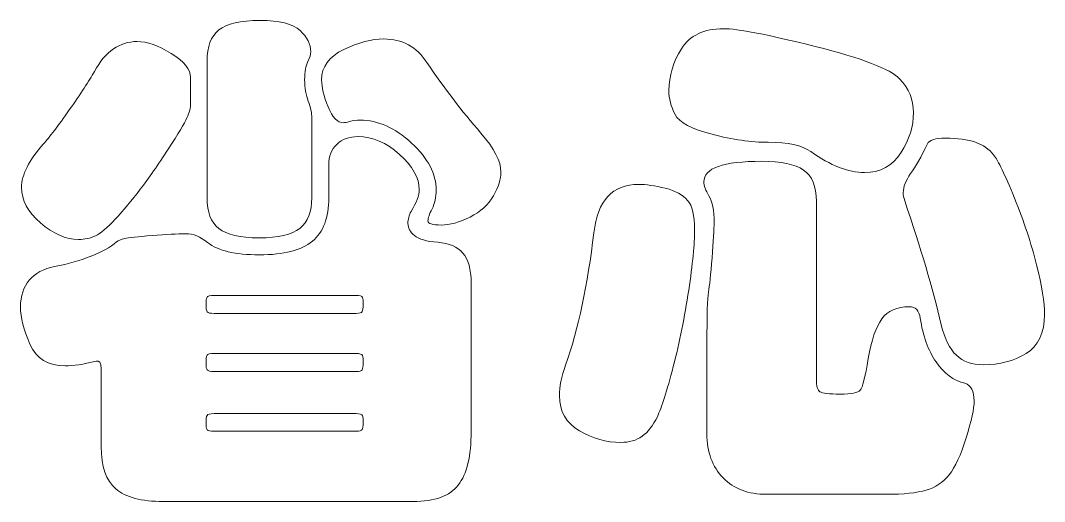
# Model space of a CAD drawing. Header units: millimetres. Extents: x -33522418 to 16198808, y -126322335 to -58690945.
# Drawn here: x -33248984.7 to -33248619.1, y -126307123.5 to -126306951.8 of the extents above; entities that cross this region are included whole.
import ezdxf

# ---------------------------------------------------------------- set-up
doc = ezdxf.new("R2010")
doc.units = ezdxf.units.MM
doc.header["$LTSCALE"] = 10
doc.layers.add('0-标注-主标', color=1, linetype='Continuous', lineweight=9)
doc.layers.add('其他物体', color=1, linetype='Continuous', lineweight=13)

# ---------------------------------------------------------------- blocks, each defined once
blk = doc.blocks.new('A$C5E9D489C')
at = {"layer": '其他物体', "color": 8}
for points, knots in [([(20728.48, 12695.79), (20728.48, 12691.63), (20727.29, 12688.61), (20724.91, 12686.74), (20724.91, 12686.74), (20722.53, 12684.86), (20718.53, 12683.93), (20712.9, 12683.93), (20712.9, 12683.93), (20707.28, 12683.93), (20703.3, 12684.84), (20700.97, 12686.66), (20700.97, 12686.66), (20698.64, 12688.49), (20697.47, 12691.53), (20697.47, 12695.79), (20697.47, 12695.79), (20697.47, 12695.79), (20697.47, 12736.22), (20697.47, 12736.22), (20697.47, 12736.22), (20697.47, 12740.48), (20698.64, 12743.54), (20700.97, 12745.42), (20700.97, 12745.42), (20703.3, 12747.29), (20707.35, 12748.23), (20713.13, 12748.23), (20713.13, 12748.23), (20718.91, 12748.23), (20722.86, 12747.24), (20724.99, 12745.27), (20724.99, 12745.27), (20727.12, 12743.29), (20728.18, 12741.19), (20728.18, 12738.96), (20728.18, 12738.96), (20728.18, 12738.25), (20727.88, 12737.29), (20727.27, 12736.07), (20727.27, 12736.07), (20726.66, 12734.85), (20726.35, 12733.05), (20726.35, 12730.67), (20726.35, 12730.67), (20726.35, 12728.29), (20726.71, 12726.19), (20727.42, 12724.36), (20727.42, 12724.36), (20728.13, 12722.54), (20728.48, 12720.87), (20728.48, 12719.35), (20728.48, 12719.35), (20728.48, 12719.35), (20728.48, 12695.79), (20728.48, 12695.79)], [0, 0, 0, 0, 0.066667, 0.066667, 0.066667, 0.066667, 0.133333, 0.133333, 0.133333, 0.133333, 0.2, 0.2, 0.2, 0.2, 0.266667, 0.266667, 0.266667, 0.266667, 0.333333, 0.333333, 0.333333, 0.333333, 0.4, 0.4, 0.4, 0.4, 0.466667, 0.466667, 0.466667, 0.466667, 0.533333, 0.533333, 0.533333, 0.533333, 0.6, 0.6, 0.6, 0.6, 0.666667, 0.666667, 0.666667, 0.666667, 0.733333, 0.733333, 0.733333, 0.733333, 0.8, 0.8, 0.8, 0.8, 0.866667, 0.866667, 0.866667, 0.866667, 1, 1, 1, 1]), ([(20906.47, 12721.02), (20906.47, 12716.97), (20905.23, 12712.99), (20902.74, 12709.09), (20902.74, 12709.09), (20900.26, 12705.18), (20896.66, 12703.23), (20891.95, 12703.23), (20891.95, 12703.23), (20887.24, 12703.23), (20881.94, 12705.31), (20876.07, 12709.47), (20876.07, 12709.47), (20873.53, 12711.29), (20869.33, 12712.2), (20863.45, 12712.2), (20863.45, 12712.2), (20858.48, 12712.2), (20852.96, 12712.99), (20846.88, 12714.56), (20846.88, 12714.56), (20840.8, 12716.13), (20837.15, 12718.08), (20835.93, 12720.41), (20835.93, 12720.41), (20834.71, 12722.74), (20834.11, 12725.13), (20834.11, 12727.56), (20834.11, 12727.56), (20834.11, 12731.81), (20835.35, 12735.92), (20837.83, 12739.87), (20837.83, 12739.87), (20840.32, 12743.82), (20844.44, 12745.8), (20850.22, 12745.8), (20850.22, 12745.8), (20854.38, 12745.8), (20863.42, 12744.05), (20877.36, 12740.55), (20877.36, 12740.55), (20891.29, 12737.06), (20899.63, 12733.87), (20902.36, 12730.98), (20902.36, 12730.98), (20905.1, 12728.09), (20906.47, 12724.77), (20906.47, 12721.02)], [0, 0, 0, 0, 0.076923, 0.076923, 0.076923, 0.076923, 0.153846, 0.153846, 0.153846, 0.153846, 0.230769, 0.230769, 0.230769, 0.230769, 0.307692, 0.307692, 0.307692, 0.307692, 0.384615, 0.384615, 0.384615, 0.384615, 0.461538, 0.461538, 0.461538, 0.461538, 0.538462, 0.538462, 0.538462, 0.538462, 0.615385, 0.615385, 0.615385, 0.615385, 0.692308, 0.692308, 0.692308, 0.692308, 0.769231, 0.769231, 0.769231, 0.769231, 0.846154, 0.846154, 0.846154, 0.846154, 1, 1, 1, 1]), ([(20692.61, 12723.76), (20692.61, 12722.44), (20692.25, 12720.99), (20691.54, 12719.42), (20691.54, 12719.42), (20690.83, 12717.85), (20688.98, 12714.76), (20685.99, 12710.15), (20685.99, 12710.15), (20683, 12705.54), (20680.24, 12701.59), (20677.71, 12698.29), (20677.71, 12698.29), (20675.18, 12695), (20672.72, 12692.06), (20670.34, 12689.48), (20670.34, 12689.48), (20667.95, 12686.89), (20666, 12685.25), (20664.48, 12684.53), (20664.48, 12684.53), (20662.96, 12683.83), (20661.29, 12683.47), (20659.47, 12683.47), (20659.47, 12683.47), (20655.72, 12683.47), (20651.97, 12685.09), (20648.22, 12688.34), (20648.22, 12688.34), (20644.47, 12691.58), (20642.59, 12695.08), (20642.59, 12698.82), (20642.59, 12698.82), (20642.59, 12702.58), (20644.77, 12706.88), (20649.13, 12711.75), (20649.13, 12711.75), (20650.85, 12713.67), (20653.39, 12717.02), (20656.73, 12721.78), (20656.73, 12721.78), (20660.07, 12726.54), (20662.56, 12730.34), (20664.18, 12733.18), (20664.18, 12733.18), (20667.42, 12739.06), (20671.63, 12742), (20676.8, 12742), (20676.8, 12742), (20679.74, 12742), (20683.1, 12740.81), (20686.91, 12738.43), (20686.91, 12738.43), (20690.71, 12736.04), (20692.61, 12733.69), (20692.61, 12731.36), (20692.61, 12731.36), (20692.61, 12731.36), (20692.61, 12723.76), (20692.61, 12723.76)], [0, 0, 0, 0, 0.0625, 0.0625, 0.0625, 0.0625, 0.125, 0.125, 0.125, 0.125, 0.1875, 0.1875, 0.1875, 0.1875, 0.25, 0.25, 0.25, 0.25, 0.3125, 0.3125, 0.3125, 0.3125, 0.375, 0.375, 0.375, 0.375, 0.4375, 0.4375, 0.4375, 0.4375, 0.5, 0.5, 0.5, 0.5, 0.5625, 0.5625, 0.5625, 0.5625, 0.625, 0.625, 0.625, 0.625, 0.6875, 0.6875, 0.6875, 0.6875, 0.75, 0.75, 0.75, 0.75, 0.8125, 0.8125, 0.8125, 0.8125, 0.875, 0.875, 0.875, 0.875, 1, 1, 1, 1]), ([(20784.43, 12703.39), (20784.43, 12701.36), (20783.69, 12699.03), (20782.22, 12696.39), (20782.22, 12696.39), (20780.75, 12693.76), (20778.45, 12691.66), (20775.31, 12690.08), (20775.31, 12690.08), (20772.16, 12688.51), (20769.3, 12687.73), (20766.72, 12687.73), (20766.72, 12687.73), (20764.13, 12687.73), (20762.84, 12688.13), (20762.84, 12688.94), (20762.84, 12688.94), (20762.84, 12689.75), (20763.25, 12690.95), (20764.06, 12692.52), (20764.06, 12692.52), (20764.87, 12694.09), (20765.27, 12695.94), (20765.27, 12698.07), (20765.27, 12698.07), (20765.27, 12702.83), (20762.84, 12707.46), (20757.98, 12711.98), (20757.98, 12711.98), (20753.11, 12716.49), (20748.04, 12718.74), (20742.77, 12718.74), (20742.77, 12718.74), (20741.66, 12718.74), (20740.62, 12718.61), (20739.66, 12718.36), (20739.66, 12718.36), (20738.69, 12718.11), (20738.11, 12717.98), (20737.91, 12717.98), (20737.91, 12717.98), (20736.08, 12717.98), (20734.54, 12719.55), (20733.27, 12722.69), (20733.27, 12722.69), (20732.01, 12725.83), (20731.37, 12728.47), (20731.37, 12730.6), (20731.37, 12730.6), (20731.37, 12734.55), (20733.55, 12737.56), (20737.91, 12739.64), (20737.91, 12739.64), (20742.27, 12741.72), (20746.22, 12742.76), (20749.77, 12742.76), (20749.77, 12742.76), (20755.24, 12742.76), (20759.5, 12740.43), (20762.54, 12735.77), (20762.54, 12735.77), (20767.5, 12728.37), (20772.82, 12721.42), (20778.5, 12714.94), (20778.5, 12714.94), (20782.45, 12710.38), (20784.43, 12706.53), (20784.43, 12703.39)], [0, 0, 0, 0, 0.055556, 0.055556, 0.055556, 0.055556, 0.111111, 0.111111, 0.111111, 0.111111, 0.166667, 0.166667, 0.166667, 0.166667, 0.222222, 0.222222, 0.222222, 0.222222, 0.277778, 0.277778, 0.277778, 0.277778, 0.333333, 0.333333, 0.333333, 0.333333, 0.388889, 0.388889, 0.388889, 0.388889, 0.444444, 0.444444, 0.444444, 0.444444, 0.5, 0.5, 0.5, 0.5, 0.555556, 0.555556, 0.555556, 0.555556, 0.611111, 0.611111, 0.611111, 0.611111, 0.666667, 0.666667, 0.666667, 0.666667, 0.722222, 0.722222, 0.722222, 0.722222, 0.777778, 0.777778, 0.777778, 0.777778, 0.833333, 0.833333, 0.833333, 0.833333, 0.888889, 0.888889, 0.888889, 0.888889, 1, 1, 1, 1]), ([(20775.61, 12626.77), (20775.61, 12619.37), (20774.34, 12614.05), (20771.81, 12610.81), (20771.81, 12610.81), (20769.28, 12607.56), (20764.82, 12605.94), (20758.43, 12605.94), (20758.43, 12605.94), (20758.43, 12605.94), (20684.55, 12605.94), (20684.55, 12605.94), (20684.55, 12605.94), (20678.06, 12605.94), (20673.38, 12607.18), (20670.49, 12609.67), (20670.49, 12609.67), (20667.6, 12612.15), (20666.16, 12616.33), (20666.16, 12622.21), (20666.16, 12622.21), (20666.16, 12622.21), (20666.16, 12645.31), (20666.16, 12645.31), (20666.16, 12645.31), (20666.16, 12647.04), (20665.65, 12647.75), (20664.63, 12647.44), (20664.63, 12647.44), (20660.89, 12646.53), (20657.85, 12646.07), (20655.51, 12646.07), (20655.51, 12646.07), (20650.45, 12646.07), (20646.98, 12648.2), (20645.1, 12652.46), (20645.1, 12652.46), (20643.22, 12656.72), (20642.29, 12660.42), (20642.29, 12663.56), (20642.29, 12663.56), (20642.29, 12666.7), (20643.15, 12669.31), (20644.87, 12671.39), (20644.87, 12671.39), (20646.6, 12673.46), (20649.08, 12674.81), (20652.32, 12675.41), (20652.32, 12675.41), (20660.73, 12677.14), (20666.86, 12679.57), (20670.72, 12682.71), (20670.72, 12682.71), (20671.22, 12683.12), (20672.03, 12683.45), (20673.15, 12683.7), (20673.15, 12683.7), (20674.26, 12683.95), (20676.95, 12684.26), (20681.21, 12684.61), (20681.21, 12684.61), (20685.46, 12684.97), (20688.76, 12685.14), (20691.09, 12685.14), (20691.09, 12685.14), (20693.42, 12685.14), (20695.6, 12684.28), (20697.62, 12682.56), (20697.62, 12682.56), (20700.66, 12680.13), (20705.78, 12678.91), (20712.98, 12678.91), (20712.98, 12678.91), (20720.17, 12678.91), (20725.39, 12680.25), (20728.64, 12682.94), (20728.64, 12682.94), (20731.88, 12685.62), (20733.5, 12689.91), (20733.5, 12695.79), (20733.5, 12695.79), (20733.5, 12695.79), (20733.5, 12705.51), (20733.5, 12705.51), (20733.5, 12705.51), (20733.5, 12708.05), (20734.29, 12710.08), (20735.86, 12711.59), (20735.86, 12711.59), (20737.43, 12713.12), (20739.53, 12713.87), (20742.17, 12713.87), (20742.17, 12713.87), (20746.42, 12713.87), (20750.5, 12712.13), (20754.4, 12708.63), (20754.4, 12708.63), (20758.3, 12705.13), (20760.26, 12701.66), (20760.26, 12698.22), (20760.26, 12698.22), (20760.26, 12696.49), (20759.44, 12694.31), (20757.82, 12691.68), (20757.82, 12691.68), (20757.22, 12690.67), (20756.91, 12689.5), (20756.91, 12688.18), (20756.91, 12688.18), (20756.91, 12686.87), (20757.54, 12685.67), (20758.81, 12684.61), (20758.81, 12684.61), (20760.08, 12683.55), (20762.38, 12682.89), (20765.73, 12682.63), (20765.73, 12682.63), (20769.07, 12682.38), (20771.56, 12681.32), (20773.18, 12679.44), (20773.18, 12679.44), (20774.8, 12677.57), (20775.61, 12674.65), (20775.61, 12670.7), (20775.61, 12670.7), (20775.61, 12670.7), (20775.61, 12626.77), (20775.61, 12626.77)], [0, 0, 0, 0, 0.030303, 0.030303, 0.030303, 0.030303, 0.060606, 0.060606, 0.060606, 0.060606, 0.090909, 0.090909, 0.090909, 0.090909, 0.121212, 0.121212, 0.121212, 0.121212, 0.151515, 0.151515, 0.151515, 0.151515, 0.181818, 0.181818, 0.181818, 0.181818, 0.212121, 0.212121, 0.212121, 0.212121, 0.242424, 0.242424, 0.242424, 0.242424, 0.272727, 0.272727, 0.272727, 0.272727, 0.30303, 0.30303, 0.30303, 0.30303, 0.333333, 0.333333, 0.333333, 0.333333, 0.363636, 0.363636, 0.363636, 0.363636, 0.393939, 0.393939, 0.393939, 0.393939, 0.424242, 0.424242, 0.424242, 0.424242, 0.454545, 0.454545, 0.454545, 0.454545, 0.484848, 0.484848, 0.484848, 0.484848, 0.515152, 0.515152, 0.515152, 0.515152, 0.545455, 0.545455, 0.545455, 0.545455, 0.575758, 0.575758, 0.575758, 0.575758, 0.606061, 0.606061, 0.606061, 0.606061, 0.636364, 0.636364, 0.636364, 0.636364, 0.666667, 0.666667, 0.666667, 0.666667, 0.69697, 0.69697, 0.69697, 0.69697, 0.727273, 0.727273, 0.727273, 0.727273, 0.757576, 0.757576, 0.757576, 0.757576, 0.787879, 0.787879, 0.787879, 0.787879, 0.818182, 0.818182, 0.818182, 0.818182, 0.848485, 0.848485, 0.848485, 0.848485, 0.878788, 0.878788, 0.878788, 0.878788, 0.909091, 0.909091, 0.909091, 0.909091, 0.939394, 0.939394, 0.939394, 0.939394, 1, 1, 1, 1]), ([(20915.89, 12713.42), (20919.54, 12713.42), (20922.51, 12713.01), (20924.79, 12712.2), (20924.79, 12712.2), (20927.07, 12711.39), (20928.87, 12710.15), (20930.18, 12708.48), (20930.18, 12708.48), (20931.5, 12706.81), (20933.55, 12702.55), (20936.34, 12695.71), (20936.34, 12695.71), (20939.13, 12688.87), (20941.31, 12682.28), (20942.88, 12675.95), (20942.88, 12675.95), (20944.45, 12669.61), (20945.23, 12664.72), (20945.23, 12661.28), (20945.23, 12661.28), (20945.23, 12655.8), (20943.41, 12651.95), (20939.76, 12649.72), (20939.76, 12649.72), (20936.11, 12647.49), (20931.91, 12646.38), (20927.14, 12646.38), (20927.14, 12646.38), (20923.8, 12646.38), (20921.14, 12647.32), (20919.16, 12649.19), (20919.16, 12649.19), (20917.19, 12651.07), (20915.69, 12654.08), (20914.68, 12658.24), (20914.68, 12658.24), (20912.14, 12668.98), (20908.55, 12681.19), (20903.88, 12694.87), (20903.88, 12694.87), (20903.58, 12695.79), (20903.43, 12696.59), (20903.43, 12697.3), (20903.43, 12697.3), (20903.43, 12699.03), (20904.16, 12700.9), (20905.63, 12702.93), (20905.63, 12702.93), (20907.1, 12704.96), (20908.75, 12707.9), (20910.57, 12711.75), (20910.57, 12711.75), (20911.18, 12712.86), (20912.95, 12713.42), (20915.89, 12713.42)], [0, 0, 0, 0, 0.066667, 0.066667, 0.066667, 0.066667, 0.133333, 0.133333, 0.133333, 0.133333, 0.2, 0.2, 0.2, 0.2, 0.266667, 0.266667, 0.266667, 0.266667, 0.333333, 0.333333, 0.333333, 0.333333, 0.4, 0.4, 0.4, 0.4, 0.466667, 0.466667, 0.466667, 0.466667, 0.533333, 0.533333, 0.533333, 0.533333, 0.6, 0.6, 0.6, 0.6, 0.666667, 0.666667, 0.666667, 0.666667, 0.733333, 0.733333, 0.733333, 0.733333, 0.8, 0.8, 0.8, 0.8, 0.866667, 0.866667, 0.866667, 0.866667, 1, 1, 1, 1]), ([(20877.74, 12642.12), (20877.74, 12640.09), (20878.09, 12638.85), (20878.8, 12638.4), (20878.8, 12638.4), (20879.51, 12637.94), (20881.51, 12637.71), (20884.81, 12637.71), (20884.81, 12637.71), (20888.1, 12637.71), (20890.08, 12638.09), (20890.73, 12638.85), (20890.73, 12638.85), (20891.39, 12639.61), (20892.18, 12642.73), (20893.09, 12648.2), (20893.09, 12648.2), (20894, 12653.68), (20895.35, 12657.6), (20897.12, 12659.98), (20897.12, 12659.98), (20898.89, 12662.37), (20901.6, 12663.56), (20905.25, 12663.56), (20905.25, 12663.56), (20907.08, 12663.56), (20908.14, 12662.44), (20908.45, 12660.21), (20908.45, 12660.21), (20909.26, 12654.94), (20910.83, 12650.61), (20913.16, 12647.22), (20913.16, 12647.22), (20915.49, 12643.82), (20918.33, 12641.72), (20921.67, 12640.91), (20921.67, 12640.91), (20923.5, 12640.4), (20924.41, 12638.63), (20924.41, 12635.59), (20924.41, 12635.59), (20924.41, 12633.46), (20923.62, 12629.86), (20922.05, 12624.79), (20922.05, 12624.79), (20920.48, 12619.72), (20918.81, 12616.08), (20917.03, 12613.85), (20917.03, 12613.85), (20915.26, 12611.62), (20912.98, 12610.1), (20910.19, 12609.29), (20910.19, 12609.29), (20907.41, 12608.48), (20903.53, 12608.07), (20898.56, 12608.07), (20898.56, 12608.07), (20898.56, 12608.07), (20862.99, 12608.07), (20862.99, 12608.07), (20862.99, 12608.07), (20857.62, 12608.07), (20853.34, 12609.69), (20850.15, 12612.93), (20850.15, 12612.93), (20846.95, 12616.18), (20845.36, 12620.54), (20845.36, 12626.01), (20845.36, 12626.01), (20845.36, 12626.01), (20845.36, 12652.46), (20845.36, 12652.46), (20845.36, 12652.46), (20845.36, 12660.97), (20845.51, 12666.12), (20845.81, 12667.89), (20845.81, 12667.89), (20846.12, 12669.66), (20846.47, 12673.03), (20846.88, 12678), (20846.88, 12678), (20847.28, 12682.97), (20847.48, 12686.46), (20847.48, 12688.49), (20847.48, 12688.49), (20847.48, 12692.03), (20846.98, 12694.64), (20845.96, 12696.32), (20845.96, 12696.32), (20844.95, 12697.99), (20844.44, 12699.38), (20844.44, 12700.5), (20844.44, 12700.5), (20844.44, 12704.55), (20850.17, 12706.58), (20861.62, 12706.58), (20861.62, 12706.58), (20867.3, 12706.58), (20871.4, 12705.72), (20873.94, 12703.99), (20873.94, 12703.99), (20876.47, 12702.27), (20877.74, 12699.18), (20877.74, 12694.72), (20877.74, 12694.72), (20877.74, 12694.72), (20877.74, 12642.12), (20877.74, 12642.12)], [0, 0, 0, 0, 0.035714, 0.035714, 0.035714, 0.035714, 0.071429, 0.071429, 0.071429, 0.071429, 0.107143, 0.107143, 0.107143, 0.107143, 0.142857, 0.142857, 0.142857, 0.142857, 0.178571, 0.178571, 0.178571, 0.178571, 0.214286, 0.214286, 0.214286, 0.214286, 0.25, 0.25, 0.25, 0.25, 0.285714, 0.285714, 0.285714, 0.285714, 0.321429, 0.321429, 0.321429, 0.321429, 0.357143, 0.357143, 0.357143, 0.357143, 0.392857, 0.392857, 0.392857, 0.392857, 0.428571, 0.428571, 0.428571, 0.428571, 0.464286, 0.464286, 0.464286, 0.464286, 0.5, 0.5, 0.5, 0.5, 0.535714, 0.535714, 0.535714, 0.535714, 0.571429, 0.571429, 0.571429, 0.571429, 0.607143, 0.607143, 0.607143, 0.607143, 0.642857, 0.642857, 0.642857, 0.642857, 0.678571, 0.678571, 0.678571, 0.678571, 0.714286, 0.714286, 0.714286, 0.714286, 0.75, 0.75, 0.75, 0.75, 0.785714, 0.785714, 0.785714, 0.785714, 0.821429, 0.821429, 0.821429, 0.821429, 0.857143, 0.857143, 0.857143, 0.857143, 0.892857, 0.892857, 0.892857, 0.892857, 0.928571, 0.928571, 0.928571, 0.928571, 1, 1, 1, 1]), ([(20819.82, 12623.42), (20815.66, 12623.42), (20811.61, 12624.56), (20807.65, 12626.84), (20807.65, 12626.84), (20803.7, 12629.12), (20801.73, 12632.6), (20801.73, 12637.26), (20801.73, 12637.26), (20801.73, 12639.89), (20802.33, 12642.88), (20803.55, 12646.23), (20803.55, 12646.23), (20807.3, 12656.97), (20810.09, 12670.04), (20811.91, 12685.45), (20811.91, 12685.45), (20813.03, 12694.97), (20817.44, 12699.74), (20825.14, 12699.74), (20825.14, 12699.74), (20827.37, 12699.74), (20830, 12699.36), (20833.04, 12698.6), (20833.04, 12698.6), (20836.08, 12697.84), (20838.29, 12696.65), (20839.66, 12695.02), (20839.66, 12695.02), (20841.02, 12693.4), (20841.71, 12690.52), (20841.71, 12686.36), (20841.71, 12686.36), (20841.71, 12682.2), (20841.12, 12676.22), (20839.96, 12668.42), (20839.96, 12668.42), (20838.79, 12660.62), (20837.27, 12653.09), (20835.4, 12645.85), (20835.4, 12645.85), (20833.52, 12638.6), (20831.95, 12633.66), (20830.69, 12631.03), (20830.69, 12631.03), (20829.42, 12628.39), (20827.92, 12626.46), (20826.2, 12625.25), (20826.2, 12625.25), (20824.48, 12624.03), (20822.35, 12623.42), (20819.82, 12623.42)], [0, 0, 0, 0, 0.071429, 0.071429, 0.071429, 0.071429, 0.142857, 0.142857, 0.142857, 0.142857, 0.214286, 0.214286, 0.214286, 0.214286, 0.285714, 0.285714, 0.285714, 0.285714, 0.357143, 0.357143, 0.357143, 0.357143, 0.428571, 0.428571, 0.428571, 0.428571, 0.5, 0.5, 0.5, 0.5, 0.571429, 0.571429, 0.571429, 0.571429, 0.642857, 0.642857, 0.642857, 0.642857, 0.714286, 0.714286, 0.714286, 0.714286, 0.785714, 0.785714, 0.785714, 0.785714, 0.857143, 0.857143, 0.857143, 0.857143, 1, 1, 1, 1]), ([(20741.56, 12661.58), (20742.57, 12661.58), (20743.18, 12661.76), (20743.38, 12662.11), (20743.38, 12662.11), (20743.58, 12662.47), (20743.68, 12663.15), (20743.68, 12664.16), (20743.68, 12664.16), (20743.68, 12665.18), (20743.61, 12665.89), (20743.46, 12666.29), (20743.46, 12666.29), (20743.31, 12666.7), (20742.67, 12666.9), (20741.56, 12666.9), (20741.56, 12666.9), (20741.56, 12666.9), (20699.6, 12666.9), (20699.6, 12666.9), (20699.6, 12666.9), (20698.38, 12666.9), (20697.67, 12666.72), (20697.47, 12666.37), (20697.47, 12666.37), (20697.27, 12666.01), (20697.17, 12665.28), (20697.17, 12664.16), (20697.17, 12664.16), (20697.17, 12663.05), (20697.29, 12662.34), (20697.55, 12662.04), (20697.55, 12662.04), (20697.8, 12661.73), (20698.48, 12661.58), (20699.6, 12661.58), (20699.6, 12661.58), (20699.6, 12661.58), (20741.56, 12661.58), (20741.56, 12661.58)], [0, 0, 0, 0, 0.090909, 0.090909, 0.090909, 0.090909, 0.181818, 0.181818, 0.181818, 0.181818, 0.272727, 0.272727, 0.272727, 0.272727, 0.363636, 0.363636, 0.363636, 0.363636, 0.454545, 0.454545, 0.454545, 0.454545, 0.545455, 0.545455, 0.545455, 0.545455, 0.636364, 0.636364, 0.636364, 0.636364, 0.727273, 0.727273, 0.727273, 0.727273, 0.818182, 0.818182, 0.818182, 0.818182, 1, 1, 1, 1]), ([(20741.56, 12644.4), (20742.57, 12644.4), (20743.18, 12644.58), (20743.38, 12644.93), (20743.38, 12644.93), (20743.58, 12645.29), (20743.68, 12645.97), (20743.68, 12646.99), (20743.68, 12646.99), (20743.68, 12648), (20743.61, 12648.71), (20743.46, 12649.11), (20743.46, 12649.11), (20743.31, 12649.52), (20742.67, 12649.72), (20741.56, 12649.72), (20741.56, 12649.72), (20741.56, 12649.72), (20699.6, 12649.72), (20699.6, 12649.72), (20699.6, 12649.72), (20698.38, 12649.72), (20697.67, 12649.55), (20697.47, 12649.19), (20697.47, 12649.19), (20697.27, 12648.84), (20697.17, 12648.1), (20697.17, 12646.99), (20697.17, 12646.99), (20697.17, 12645.87), (20697.29, 12645.16), (20697.55, 12644.86), (20697.55, 12644.86), (20697.8, 12644.55), (20698.48, 12644.4), (20699.6, 12644.4), (20699.6, 12644.4), (20699.6, 12644.4), (20741.56, 12644.4), (20741.56, 12644.4)], [0, 0, 0, 0, 0.090909, 0.090909, 0.090909, 0.090909, 0.181818, 0.181818, 0.181818, 0.181818, 0.272727, 0.272727, 0.272727, 0.272727, 0.363636, 0.363636, 0.363636, 0.363636, 0.454545, 0.454545, 0.454545, 0.454545, 0.545455, 0.545455, 0.545455, 0.545455, 0.636364, 0.636364, 0.636364, 0.636364, 0.727273, 0.727273, 0.727273, 0.727273, 0.818182, 0.818182, 0.818182, 0.818182, 1, 1, 1, 1]), ([(20741.56, 12626.77), (20742.57, 12626.77), (20743.18, 12626.92), (20743.38, 12627.22), (20743.38, 12627.22), (20743.58, 12627.53), (20743.68, 12628.19), (20743.68, 12629.2), (20743.68, 12629.2), (20743.68, 12630.21), (20743.61, 12630.92), (20743.46, 12631.33), (20743.46, 12631.33), (20743.31, 12631.73), (20742.67, 12631.94), (20741.56, 12631.94), (20741.56, 12631.94), (20741.56, 12631.94), (20699.6, 12631.94), (20699.6, 12631.94), (20699.6, 12631.94), (20698.38, 12631.94), (20697.67, 12631.76), (20697.47, 12631.4), (20697.47, 12631.4), (20697.27, 12631.05), (20697.17, 12630.32), (20697.17, 12629.2), (20697.17, 12629.2), (20697.17, 12628.09), (20697.29, 12627.4), (20697.55, 12627.15), (20697.55, 12627.15), (20697.8, 12626.9), (20698.48, 12626.77), (20699.6, 12626.77), (20699.6, 12626.77), (20699.6, 12626.77), (20741.56, 12626.77), (20741.56, 12626.77)], [0, 0, 0, 0, 0.090909, 0.090909, 0.090909, 0.090909, 0.181818, 0.181818, 0.181818, 0.181818, 0.272727, 0.272727, 0.272727, 0.272727, 0.363636, 0.363636, 0.363636, 0.363636, 0.454545, 0.454545, 0.454545, 0.454545, 0.545455, 0.545455, 0.545455, 0.545455, 0.636364, 0.636364, 0.636364, 0.636364, 0.727273, 0.727273, 0.727273, 0.727273, 0.818182, 0.818182, 0.818182, 0.818182, 1, 1, 1, 1])]:
    blk.add_open_spline(points, degree=3, knots=knots, dxfattribs=at)

msp = doc.modelspace()

# ---------------------------------------------------------------- block references
at = {"layer": '0-标注-主标', "xscale": 1.20669912174344, "yscale": 1.20669911801815, "zscale": 1.206699121427534}
msp.add_blockref('A$C5E9D489C', (-33273893.69, -126322335.09), dxfattribs=at)

doc.saveas('drawing.dxf')
